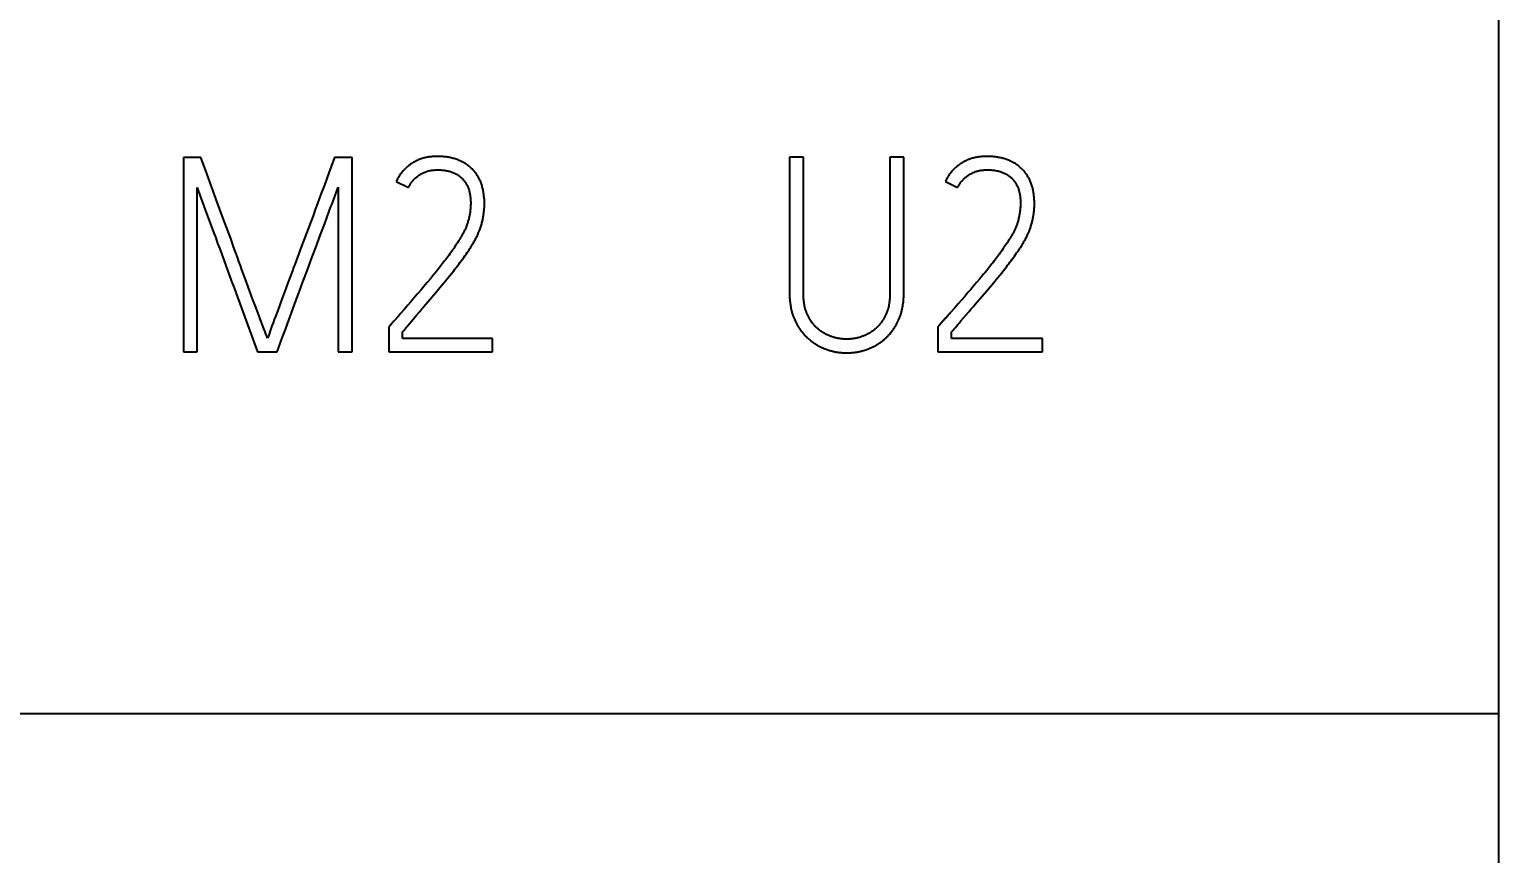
# Model space of a CAD drawing. Extents: x 0 to 420, y 0 to 297.
# Drawn here: x 134.55 to 147.4, y 146.34 to 153.55 of the extents above; entities that cross this region are included whole.
import ezdxf
from ezdxf.enums import TextEntityAlignment as Align

# ---------------------------------------------------------------- set-up
doc = ezdxf.new("R2010")
doc.units = 0
doc.header["$LTSCALE"] = 23.1
for name, color, linetype in [('10000_FRONT', 7, 'CONTINUOUS'), ('10100_DIM_FRONT', 7, 'CONTINUOUS'), ('10500_FRONT_LABELING', 7, 'CONTINUOUS')]:
    doc.layers.add(name, color=color, linetype=linetype)
doc.dimstyles.get("Standard").update_dxf_attribs({"dimtxt": 2.5, "dimasz": 2.5, "dimexe": 1.25, "dimexo": 0.625, "dimtad": 1, "dimcen": 2.5, "dimazin": 3, "dimtfac": 1, "dimtmove": 0, "dimatfit": 3})

# ---------------------------------------------------------------- blocks, each defined once
blk = doc.blocks.new('*D0')
at = {"layer": '10100_DIM_FRONT', "linetype": 'CONTINUOUS'}
for p, q in [((147.4, 192.56), (147.4, 130.062)), ((103.9, 151.511), (103.9, 130.062)), ((103.9, 132.062), (125.65, 132.062)), ((147.4, 132.062), (125.65, 132.062))]:
    blk.add_line(p, q, dxfattribs=at)
for points in [[(107.4, 132.562), (103.9, 132.062), (107.4, 131.562)], [(143.9, 131.562), (147.4, 132.062), (143.9, 132.562)]]:
    blk.add_solid(points, dxfattribs=at)
blk.add_text('43,5', height=3.5, dxfattribs=at).set_placement((121.617, 132.937), (131.367, 132.937), align=Align.FIT)
blk = doc.blocks.new('*D1')
at = {"layer": '10100_DIM_FRONT', "linetype": 'CONTINUOUS'}
for p, q in [((111.900486, 192.560113), (111.900486, 137.865388)), ((147.400486, 192.560113), (147.400486, 137.865388)), ((111.900486, 139.865388), (129.650486, 139.865388)), ((147.400486, 139.865388), (129.650486, 139.865388))]:
    blk.add_line(p, q, dxfattribs=at)
for points in [[(115.400486, 140.365388), (111.900486, 139.865388), (115.400486, 139.365388)], [(143.900486, 139.365388), (147.400486, 139.865388), (143.900486, 140.365388)]]:
    blk.add_solid(points, dxfattribs=at)
blk.add_text('35,5', height=3.5, dxfattribs=at).set_placement((125.819828, 140.740388), (135.319828, 140.740388), align=Align.FIT)

msp = doc.modelspace()

# ---------------------------------------------------------------- linework, layer by layer
at = {"layer": '10000_FRONT', "color": 7, "linetype": 'CONTINUOUS'}
for p, q in [((147.4, 237.561), (147.4, 147.561)), ((147.4, 147.561), (111.9, 147.561))]:
    msp.add_line(p, q, dxfattribs=at)
at = {"layer": '10500_FRONT_LABELING', "color": 7, "linetype": 'CONTINUOUS'}
for p, q in [((135.9, 152.428), (135.9, 150.728)), ((136.051, 152.428), (135.9, 152.428)), ((136.092, 152.319), (136.051, 152.428)), ((137.221, 152.428), (137.191, 152.348)), ((137.374, 152.428), (137.221, 152.428)), ((137.374, 150.728), (137.374, 152.428)), ((141.2, 152.43), (141.2, 151.233)), ((141.322, 152.43), (141.2, 152.43)), ((141.322, 151.233), (141.322, 152.43)), ((142.077, 152.43), (142.077, 151.233)), ((142.198, 152.43), (142.077, 152.43)), ((142.198, 151.233), (142.198, 152.43)), ((136.171, 152.101), (136.092, 152.319)), ((137.172, 152.294), (137.132, 152.187)), ((137.191, 152.348), (137.172, 152.294)), ((136.021, 150.728), (136.021, 152.164)), ((137.132, 152.187), (137.102, 152.107)), ((137.254, 152.169), (137.254, 150.728)), ((137.761, 152.218), (137.867, 152.164)), ((142.563, 152.218), (142.67, 152.164)), ((136.198, 152.028), (136.171, 152.101)), ((136.218, 151.974), (136.198, 152.028)), ((137.073, 152.026), (137.053, 151.973)), ((137.102, 152.107), (137.073, 152.026)), ((136.091, 151.969), (136.164, 151.775)), ((136.238, 151.919), (136.218, 151.974)), ((136.299, 151.756), (136.238, 151.919)), ((137.013, 151.866), (136.952, 151.705)), ((137.033, 151.919), (137.013, 151.866)), ((137.053, 151.973), (137.033, 151.919)), ((137.135, 151.852), (137.153, 151.901)), ((137.153, 151.901), (137.171, 151.949)), ((136.164, 151.775), (136.182, 151.726)), ((136.313, 151.72), (136.299, 151.756)), ((137.071, 151.681), (137.098, 151.754)), ((137.098, 151.754), (137.135, 151.852)), ((136.182, 151.726), (136.199, 151.677)), ((136.199, 151.677), (136.217, 151.629)), ((136.326, 151.683), (136.313, 151.72)), ((136.339, 151.647), (136.326, 151.683)), ((136.372, 151.556), (136.339, 151.647)), ((136.933, 151.652), (136.873, 151.491)), ((136.952, 151.705), (136.933, 151.652)), ((138.246, 151.609), (138.237, 151.596)), ((138.254, 151.621), (138.246, 151.609)), ((138.263, 151.633), (138.254, 151.621)), ((138.271, 151.645), (138.263, 151.633)), ((138.279, 151.658), (138.271, 151.645)), ((138.288, 151.67), (138.279, 151.658)), ((138.296, 151.682), (138.288, 151.67)), ((138.304, 151.695), (138.296, 151.682)), ((143.056, 151.613), (143.047, 151.601)), ((143.064, 151.625), (143.056, 151.613)), ((143.072, 151.637), (143.064, 151.625)), ((143.081, 151.649), (143.072, 151.637)), ((143.089, 151.661), (143.081, 151.649)), ((143.097, 151.673), (143.089, 151.661)), ((143.105, 151.685), (143.097, 151.673)), ((143.113, 151.697), (143.105, 151.685)), ((143.186, 151.593), (143.196, 151.607)), ((136.27, 151.483), (136.288, 151.434)), ((136.385, 151.519), (136.372, 151.556)), ((136.398, 151.483), (136.385, 151.519)), ((136.411, 151.446), (136.398, 151.483)), ((136.981, 151.437), (136.999, 151.486)), ((136.999, 151.486), (137.026, 151.559)), ((138.148, 151.477), (138.139, 151.466)), ((138.157, 151.489), (138.148, 151.477)), ((138.166, 151.501), (138.157, 151.489)), ((138.175, 151.513), (138.166, 151.501)), ((138.184, 151.524), (138.175, 151.513)), ((138.193, 151.536), (138.184, 151.524)), ((138.202, 151.548), (138.193, 151.536)), ((138.211, 151.56), (138.202, 151.548)), ((138.22, 151.572), (138.211, 151.56)), ((138.229, 151.584), (138.22, 151.572)), ((138.237, 151.596), (138.229, 151.584)), ((138.286, 151.466), (138.297, 151.48)), ((138.297, 151.48), (138.308, 151.495)), ((138.308, 151.495), (138.318, 151.509)), ((138.318, 151.509), (138.329, 151.524)), ((138.329, 151.524), (138.34, 151.539)), ((138.34, 151.539), (138.351, 151.553)), ((138.351, 151.553), (138.361, 151.568)), ((138.361, 151.568), (138.372, 151.583)), ((138.372, 151.583), (138.382, 151.598)), ((142.96, 151.485), (142.951, 151.474)), ((142.969, 151.497), (142.96, 151.485)), ((142.978, 151.508), (142.969, 151.497)), ((142.987, 151.52), (142.978, 151.508)), ((142.996, 151.531), (142.987, 151.52)), ((143.004, 151.543), (142.996, 151.531)), ((143.013, 151.554), (143.004, 151.543)), ((143.022, 151.566), (143.013, 151.554)), ((143.03, 151.578), (143.022, 151.566)), ((143.039, 151.59), (143.03, 151.578)), ((143.047, 151.601), (143.039, 151.59)), ((143.097, 151.472), (143.107, 151.485)), ((143.107, 151.485), (143.117, 151.498)), ((143.117, 151.498), (143.127, 151.512)), ((143.127, 151.512), (143.138, 151.525)), ((143.138, 151.525), (143.147, 151.538)), ((143.147, 151.538), (143.157, 151.552)), ((143.157, 151.552), (143.167, 151.566)), ((143.167, 151.566), (143.177, 151.579)), ((143.177, 151.579), (143.186, 151.593)), ((136.288, 151.434), (136.315, 151.361)), ((136.315, 151.361), (136.324, 151.337)), ((136.431, 151.392), (136.411, 151.446)), ((136.451, 151.337), (136.431, 151.392)), ((136.853, 151.438), (136.814, 151.331)), ((136.945, 151.339), (136.981, 151.437)), ((138.059, 151.368), (138.03, 151.334)), ((138.078, 151.391), (138.059, 151.368)), ((138.092, 151.408), (138.078, 151.391)), ((138.106, 151.425), (138.092, 151.408)), ((138.12, 151.443), (138.106, 151.425)), ((138.13, 151.454), (138.12, 151.443)), ((138.139, 151.466), (138.13, 151.454)), ((138.178, 151.332), (138.206, 151.367)), ((138.206, 151.367), (138.229, 151.395)), ((138.229, 151.395), (138.246, 151.416)), ((138.246, 151.416), (138.263, 151.438)), ((138.263, 151.438), (138.274, 151.452)), ((138.274, 151.452), (138.286, 151.466)), ((142.863, 151.368), (142.835, 151.334)), ((142.882, 151.39), (142.863, 151.368)), ((142.896, 151.407), (142.882, 151.39)), ((142.91, 151.423), (142.896, 151.407)), ((142.924, 151.44), (142.91, 151.423)), ((142.933, 151.451), (142.924, 151.44)), ((142.942, 151.463), (142.933, 151.451)), ((142.951, 151.474), (142.942, 151.463)), ((142.987, 151.335), (143.018, 151.374)), ((143.018, 151.374), (143.04, 151.4)), ((143.04, 151.4), (143.055, 151.419)), ((143.055, 151.419), (143.071, 151.439)), ((143.071, 151.439), (143.087, 151.459)), ((143.087, 151.459), (143.097, 151.472)), ((136.324, 151.337), (136.342, 151.288)), ((136.342, 151.288), (136.36, 151.239)), ((136.36, 151.239), (136.404, 151.118)), ((136.478, 151.265), (136.451, 151.337)), ((136.505, 151.192), (136.478, 151.265)), ((136.784, 151.25), (136.764, 151.197)), ((136.814, 151.331), (136.784, 151.25)), ((136.872, 151.143), (136.927, 151.29)), ((136.927, 151.29), (136.945, 151.339)), ((137.944, 151.232), (137.915, 151.198)), ((137.954, 151.243), (137.944, 151.232)), ((137.978, 151.271), (137.954, 151.243)), ((138.002, 151.3), (137.978, 151.271)), ((138.03, 151.334), (138.002, 151.3)), ((138.073, 151.207), (138.108, 151.248)), ((138.108, 151.248), (138.143, 151.29)), ((138.143, 151.29), (138.178, 151.332)), ((142.76, 151.246), (142.732, 151.213)), ((142.784, 151.274), (142.76, 151.246)), ((142.807, 151.301), (142.784, 151.274)), ((142.835, 151.334), (142.807, 151.301)), ((142.884, 151.214), (142.922, 151.258)), ((142.922, 151.258), (142.954, 151.297)), ((142.954, 151.297), (142.987, 151.335)), ((136.404, 151.118), (136.547, 150.728)), ((136.533, 151.12), (136.505, 151.192)), ((136.601, 150.938), (136.533, 151.12)), ((136.764, 151.197), (136.724, 151.09)), ((136.845, 151.07), (136.872, 151.143)), ((137.862, 151.136), (137.833, 151.102)), ((137.886, 151.164), (137.862, 151.136)), ((137.915, 151.198), (137.886, 151.164)), ((137.967, 151.082), (137.985, 151.103)), ((142.675, 151.147), (142.646, 151.114)), ((142.703, 151.18), (142.675, 151.147)), ((142.732, 151.213), (142.703, 151.18)), ((142.808, 151.125), (142.824, 151.144)), ((142.824, 151.144), (142.884, 151.214)), ((136.724, 151.09), (136.704, 151.036)), ((136.791, 150.924), (136.809, 150.972)), ((136.809, 150.972), (136.845, 151.07)), ((137.726, 150.978), (137.697, 150.945)), ((137.77, 151.029), (137.76, 151.018)), ((137.779, 151.04), (137.77, 151.029)), ((137.868, 150.965), (137.879, 150.979)), ((137.879, 150.979), (137.897, 150.999)), ((137.897, 150.999), (137.938, 151.048)), ((137.938, 151.048), (137.967, 151.082)), ((142.527, 150.978), (142.498, 150.945)), ((142.565, 151.022), (142.527, 150.978)), ((142.57, 151.027), (142.565, 151.022)), ((142.579, 151.038), (142.57, 151.027)), ((142.661, 150.953), (142.672, 150.966)), ((142.672, 150.966), (142.683, 150.979)), ((142.683, 150.979), (142.699, 150.998)), ((142.699, 150.998), (142.742, 151.049)), ((142.742, 151.049), (142.77, 151.081)), ((136.614, 150.902), (136.601, 150.938)), ((136.646, 150.875), (136.636, 150.848)), ((136.719, 150.728), (136.764, 150.85)), ((136.764, 150.85), (136.791, 150.924)), ((137.697, 150.945), (137.697, 150.728)), ((137.815, 150.846), (137.815, 150.903)), ((138.603, 150.846), (137.815, 150.846)), ((138.603, 150.728), (138.603, 150.846)), ((142.498, 150.945), (142.498, 150.728)), ((142.617, 150.846), (142.617, 150.903)), ((143.413, 150.846), (142.617, 150.846)), ((142.65, 150.941), (142.661, 150.953)), ((143.413, 150.728), (143.413, 150.846)), ((135.9, 150.728), (136.021, 150.728)), ((136.547, 150.728), (136.719, 150.728)), ((137.254, 150.728), (137.374, 150.728)), ((137.697, 150.728), (138.603, 150.728)), ((142.498, 150.728), (143.413, 150.728))]:
    msp.add_line(p, q, dxfattribs=at)
for points in [[(138.327, 152.395), (138.319, 152.399), (138.31, 152.402), (138.302, 152.406), (138.293, 152.409), (138.285, 152.412), (138.276, 152.415), (138.267, 152.418), (138.259, 152.42), (138.25, 152.423), (138.241, 152.425), (138.232, 152.427), (138.223, 152.429), (138.214, 152.43), (138.205, 152.432), (138.196, 152.433), (138.187, 152.434), (138.178, 152.435), (138.169, 152.436), (138.16, 152.436), (138.15, 152.437), (138.141, 152.437), (138.132, 152.437), (138.123, 152.438), (138.114, 152.437), (138.105, 152.437), (138.095, 152.437), (138.086, 152.436), (138.077, 152.436), (138.068, 152.435), (138.059, 152.434), (138.05, 152.433), (138.041, 152.431), (138.032, 152.43), (138.023, 152.428), (138.014, 152.426), (138.005, 152.424), (137.996, 152.421), (137.987, 152.419), (137.978, 152.416), (137.97, 152.413), (137.961, 152.41), (137.953, 152.406), (137.944, 152.403), (137.936, 152.399), (137.928, 152.394), (137.92, 152.39), (137.912, 152.386), (137.904, 152.381), (137.896, 152.376), (137.889, 152.371), (137.881, 152.365), (137.874, 152.36), (137.867, 152.354), (137.86, 152.348), (137.853, 152.342), (137.846, 152.336), (137.839, 152.33), (137.833, 152.324), (137.827, 152.317), (137.821, 152.31), (137.815, 152.303), (137.809, 152.296), (137.803, 152.289), (137.798, 152.282), (137.792, 152.274), (137.787, 152.266), (137.782, 152.259), (137.778, 152.251), (137.773, 152.243), (137.769, 152.235), (137.765, 152.227), (137.761, 152.218)], [(138.382, 151.598), (138.387, 151.605), (138.392, 151.613), (138.397, 151.62), (138.402, 151.628), (138.407, 151.636), (138.412, 151.643), (138.417, 151.651), (138.422, 151.659), (138.426, 151.667), (138.431, 151.674), (138.436, 151.682), (138.44, 151.69), (138.445, 151.698), (138.449, 151.706), (138.453, 151.714), (138.458, 151.722), (138.462, 151.73), (138.466, 151.738), (138.47, 151.746), (138.473, 151.754), (138.477, 151.763), (138.481, 151.771), (138.484, 151.779), (138.488, 151.788), (138.491, 151.796), (138.494, 151.804), (138.497, 151.813), (138.5, 151.822), (138.503, 151.83), (138.505, 151.839), (138.508, 151.848), (138.51, 151.857), (138.512, 151.865), (138.515, 151.874), (138.517, 151.883), (138.518, 151.892), (138.52, 151.901), (138.522, 151.91), (138.523, 151.919), (138.525, 151.928), (138.526, 151.937), (138.527, 151.946), (138.528, 151.955), (138.529, 151.964), (138.53, 151.973), (138.53, 151.982), (138.531, 151.991), (138.531, 152), (138.532, 152.009), (138.532, 152.018), (138.532, 152.027), (138.532, 152.036), (138.532, 152.045), (138.531, 152.054), (138.531, 152.063), (138.53, 152.072), (138.529, 152.081), (138.528, 152.09), (138.527, 152.099), (138.526, 152.108), (138.525, 152.117), (138.523, 152.126), (138.521, 152.135), (138.52, 152.144), (138.518, 152.153), (138.516, 152.162), (138.513, 152.171), (138.511, 152.18), (138.508, 152.188), (138.505, 152.197), (138.502, 152.206), (138.499, 152.214), (138.495, 152.223), (138.491, 152.231), (138.487, 152.239), (138.483, 152.247), (138.479, 152.255), (138.474, 152.263), (138.469, 152.271), (138.464, 152.278), (138.459, 152.286), (138.454, 152.293), (138.448, 152.3), (138.442, 152.307), (138.436, 152.314), (138.43, 152.321), (138.424, 152.328), (138.417, 152.334), (138.411, 152.341), (138.404, 152.347), (138.397, 152.353), (138.39, 152.358), (138.383, 152.364), (138.375, 152.369), (138.367, 152.374), (138.36, 152.378), (138.352, 152.383), (138.344, 152.387), (138.336, 152.391), (138.327, 152.395)], [(143.251, 152.308), (143.245, 152.314), (143.239, 152.32), (143.233, 152.327), (143.227, 152.333), (143.221, 152.338), (143.215, 152.344), (143.209, 152.35), (143.202, 152.355), (143.195, 152.36), (143.189, 152.365), (143.182, 152.37), (143.175, 152.374), (143.167, 152.378), (143.16, 152.382), (143.153, 152.386), (143.145, 152.39), (143.138, 152.394), (143.13, 152.397), (143.122, 152.401), (143.114, 152.404), (143.106, 152.407), (143.098, 152.41), (143.09, 152.412), (143.082, 152.415), (143.074, 152.418), (143.066, 152.42), (143.058, 152.422), (143.05, 152.424), (143.042, 152.426), (143.034, 152.428), (143.025, 152.429), (143.017, 152.431), (143.009, 152.432), (143, 152.433), (142.992, 152.434), (142.984, 152.435), (142.975, 152.436), (142.967, 152.436), (142.958, 152.437), (142.95, 152.437), (142.941, 152.437), (142.933, 152.438), (142.924, 152.438), (142.916, 152.437), (142.907, 152.437), (142.899, 152.437), (142.891, 152.436), (142.882, 152.436), (142.874, 152.435), (142.865, 152.434), (142.857, 152.433), (142.849, 152.432), (142.84, 152.43), (142.832, 152.429), (142.824, 152.427), (142.815, 152.425), (142.807, 152.423), (142.799, 152.421), (142.791, 152.419), (142.783, 152.416), (142.775, 152.413), (142.767, 152.41), (142.759, 152.407), (142.751, 152.404), (142.744, 152.4), (142.736, 152.397), (142.729, 152.393), (142.721, 152.389), (142.714, 152.385), (142.707, 152.38), (142.699, 152.376), (142.692, 152.371), (142.685, 152.366), (142.678, 152.361), (142.672, 152.356), (142.665, 152.351), (142.659, 152.345), (142.652, 152.34), (142.646, 152.334), (142.64, 152.328), (142.634, 152.322), (142.628, 152.316), (142.623, 152.31), (142.617, 152.304), (142.612, 152.297), (142.607, 152.29), (142.601, 152.284), (142.596, 152.277), (142.592, 152.27), (142.587, 152.263), (142.582, 152.256), (142.578, 152.248), (142.574, 152.241), (142.57, 152.234), (142.566, 152.226), (142.563, 152.218)], [(137.867, 152.164), (137.87, 152.171), (137.874, 152.178), (137.877, 152.184), (137.881, 152.191), (137.885, 152.197), (137.889, 152.203), (137.894, 152.209), (137.898, 152.215), (137.903, 152.221), (137.908, 152.227), (137.913, 152.232), (137.918, 152.238), (137.923, 152.243), (137.929, 152.249), (137.934, 152.254), (137.94, 152.259), (137.946, 152.263), (137.952, 152.268), (137.958, 152.272), (137.964, 152.276), (137.971, 152.28), (137.977, 152.284), (137.984, 152.288), (137.99, 152.291), (137.997, 152.295), (138.004, 152.298), (138.011, 152.301), (138.018, 152.303), (138.025, 152.306), (138.033, 152.308), (138.04, 152.31), (138.047, 152.312), (138.055, 152.313), (138.062, 152.315), (138.069, 152.316), (138.077, 152.317), (138.084, 152.318), (138.092, 152.318), (138.1, 152.319), (138.107, 152.319), (138.115, 152.32), (138.122, 152.32), (138.13, 152.32), (138.137, 152.32), (138.145, 152.319), (138.152, 152.319), (138.16, 152.318), (138.167, 152.318), (138.175, 152.317), (138.182, 152.316), (138.189, 152.315), (138.197, 152.314), (138.204, 152.312), (138.212, 152.311), (138.219, 152.309), (138.227, 152.307), (138.234, 152.305), (138.241, 152.303), (138.248, 152.3), (138.255, 152.298), (138.262, 152.295), (138.269, 152.292), (138.276, 152.289), (138.283, 152.285), (138.289, 152.282), (138.296, 152.278), (138.302, 152.274), (138.309, 152.269), (138.315, 152.265), (138.321, 152.26), (138.326, 152.255), (138.332, 152.25), (138.337, 152.245), (138.342, 152.24), (138.347, 152.234), (138.352, 152.228), (138.357, 152.222), (138.361, 152.216), (138.366, 152.21), (138.37, 152.203), (138.373, 152.197), (138.377, 152.19), (138.38, 152.184), (138.384, 152.177), (138.387, 152.17), (138.389, 152.163), (138.392, 152.156), (138.394, 152.149), (138.397, 152.141), (138.399, 152.134), (138.401, 152.127), (138.402, 152.12), (138.404, 152.112), (138.405, 152.105), (138.406, 152.098), (138.407, 152.09), (138.408, 152.083), (138.409, 152.075), (138.41, 152.068), (138.411, 152.06), (138.411, 152.053), (138.411, 152.045), (138.412, 152.038), (138.412, 152.03), (138.412, 152.023), (138.411, 152.015), (138.411, 152.008), (138.411, 152), (138.41, 151.993), (138.41, 151.985), (138.409, 151.978), (138.408, 151.971), (138.408, 151.963), (138.407, 151.956), (138.406, 151.948), (138.404, 151.941), (138.403, 151.934), (138.402, 151.926), (138.4, 151.919), (138.399, 151.912), (138.397, 151.905), (138.396, 151.897), (138.394, 151.89), (138.392, 151.883), (138.39, 151.876), (138.388, 151.868), (138.386, 151.861), (138.384, 151.854), (138.381, 151.847), (138.379, 151.84), (138.376, 151.833), (138.374, 151.826), (138.371, 151.819), (138.368, 151.812), (138.365, 151.805), (138.362, 151.798), (138.359, 151.792), (138.356, 151.785), (138.352, 151.778), (138.349, 151.772), (138.346, 151.765), (138.342, 151.759), (138.338, 151.752), (138.335, 151.746), (138.331, 151.739), (138.327, 151.733), (138.323, 151.727), (138.32, 151.72), (138.316, 151.714), (138.312, 151.708), (138.308, 151.701), (138.304, 151.695)], [(142.67, 152.164), (142.673, 152.171), (142.676, 152.177), (142.68, 152.184), (142.684, 152.19), (142.688, 152.196), (142.692, 152.202), (142.696, 152.208), (142.7, 152.214), (142.705, 152.22), (142.71, 152.225), (142.715, 152.231), (142.72, 152.236), (142.725, 152.241), (142.73, 152.247), (142.736, 152.252), (142.741, 152.256), (142.747, 152.261), (142.753, 152.265), (142.759, 152.27), (142.765, 152.274), (142.771, 152.278), (142.777, 152.282), (142.783, 152.286), (142.79, 152.289), (142.796, 152.292), (142.803, 152.296), (142.81, 152.298), (142.817, 152.301), (142.824, 152.304), (142.831, 152.306), (142.838, 152.308), (142.845, 152.31), (142.852, 152.312), (142.859, 152.313), (142.866, 152.314), (142.874, 152.316), (142.881, 152.317), (142.888, 152.317), (142.896, 152.318), (142.903, 152.319), (142.91, 152.319), (142.918, 152.319), (142.925, 152.32), (142.932, 152.32), (142.94, 152.32), (142.947, 152.319), (142.954, 152.319), (142.962, 152.319), (142.969, 152.318), (142.976, 152.317), (142.984, 152.317), (142.991, 152.316), (142.998, 152.315), (143.005, 152.313), (143.013, 152.312), (143.02, 152.31), (143.027, 152.309), (143.034, 152.307), (143.041, 152.305), (143.048, 152.302), (143.055, 152.3), (143.062, 152.298), (143.069, 152.295), (143.076, 152.292), (143.083, 152.289), (143.089, 152.285), (143.096, 152.282), (143.102, 152.278), (143.108, 152.274), (143.115, 152.27), (143.121, 152.266), (143.126, 152.261), (143.132, 152.257), (143.137, 152.252), (143.143, 152.247), (143.148, 152.242), (143.153, 152.236), (143.158, 152.231), (143.162, 152.225), (143.167, 152.219), (143.171, 152.213), (143.175, 152.207), (143.179, 152.201), (143.183, 152.194), (143.186, 152.188), (143.189, 152.181), (143.193, 152.175), (143.196, 152.168), (143.198, 152.161), (143.201, 152.154), (143.203, 152.147), (143.205, 152.14), (143.207, 152.133), (143.209, 152.126), (143.211, 152.119), (143.212, 152.112), (143.213, 152.104), (143.215, 152.097), (143.216, 152.09), (143.217, 152.083), (143.218, 152.076), (143.218, 152.068), (143.219, 152.061), (143.219, 152.054), (143.22, 152.046), (143.22, 152.039), (143.22, 152.032), (143.22, 152.024), (143.22, 152.017), (143.22, 152.01), (143.219, 152.002), (143.219, 151.995), (143.218, 151.988), (143.218, 151.981), (143.217, 151.973), (143.216, 151.966), (143.215, 151.959), (143.214, 151.952), (143.213, 151.944), (143.212, 151.937), (143.211, 151.93), (143.209, 151.923), (143.208, 151.916), (143.206, 151.909), (143.205, 151.902), (143.203, 151.895), (143.201, 151.887), (143.2, 151.88), (143.198, 151.873), (143.196, 151.866), (143.193, 151.859), (143.191, 151.852), (143.189, 151.845), (143.187, 151.838), (143.184, 151.832), (143.181, 151.825), (143.179, 151.818), (143.176, 151.811), (143.173, 151.805), (143.17, 151.798), (143.167, 151.792), (143.164, 151.785), (143.16, 151.779), (143.157, 151.772), (143.154, 151.766), (143.15, 151.759), (143.147, 151.753), (143.143, 151.747), (143.139, 151.741), (143.136, 151.734), (143.132, 151.728), (143.128, 151.722), (143.124, 151.716), (143.121, 151.71), (143.117, 151.704), (143.113, 151.697)], [(143.196, 151.607), (143.201, 151.614), (143.205, 151.621), (143.21, 151.628), (143.215, 151.635), (143.219, 151.642), (143.224, 151.649), (143.228, 151.656), (143.233, 151.663), (143.237, 151.67), (143.241, 151.677), (143.246, 151.685), (143.25, 151.692), (143.254, 151.699), (143.258, 151.706), (143.262, 151.714), (143.266, 151.721), (143.27, 151.728), (143.274, 151.736), (143.277, 151.743), (143.281, 151.751), (143.284, 151.758), (143.288, 151.766), (143.291, 151.774), (143.294, 151.781), (143.297, 151.789), (143.3, 151.797), (143.303, 151.805), (143.306, 151.813), (143.309, 151.82), (143.311, 151.828), (143.314, 151.836), (143.316, 151.845), (143.318, 151.853), (143.321, 151.861), (143.323, 151.869), (143.325, 151.877), (143.326, 151.885), (143.328, 151.894), (143.33, 151.902), (143.331, 151.91), (143.333, 151.918), (143.334, 151.926), (143.335, 151.935), (143.336, 151.943), (143.337, 151.951), (143.338, 151.959), (143.339, 151.968), (143.339, 151.976), (143.34, 151.984), (143.341, 151.993), (143.341, 152.001), (143.341, 152.009), (143.341, 152.018), (143.341, 152.026), (143.341, 152.034), (143.341, 152.043), (143.341, 152.051), (143.34, 152.059), (143.34, 152.068), (143.339, 152.076), (143.338, 152.085), (143.337, 152.093), (143.336, 152.101), (143.335, 152.11), (143.334, 152.118), (143.333, 152.126), (143.331, 152.135), (143.329, 152.143), (143.328, 152.151), (143.326, 152.159), (143.324, 152.167), (143.321, 152.175), (143.319, 152.183), (143.316, 152.191), (143.314, 152.199), (143.311, 152.207), (143.307, 152.215), (143.304, 152.223), (143.301, 152.231), (143.297, 152.238), (143.293, 152.246), (143.289, 152.253), (143.285, 152.26), (143.28, 152.268), (143.276, 152.275), (143.271, 152.282), (143.266, 152.288), (143.261, 152.295), (143.256, 152.301), (143.251, 152.308)], [(136.021, 152.164), (136.029, 152.14), (136.038, 152.115), (136.047, 152.091), (136.056, 152.066), (136.065, 152.042), (136.091, 151.969)], [(137.227, 152.095), (137.236, 152.12), (137.245, 152.144), (137.254, 152.169)], [(137.171, 151.949), (137.19, 151.998), (137.199, 152.022), (137.208, 152.047), (137.227, 152.095)], [(136.217, 151.629), (136.235, 151.58), (136.244, 151.556), (136.27, 151.483)], [(137.026, 151.559), (137.062, 151.656), (137.071, 151.681)], [(136.873, 151.491), (136.863, 151.465), (136.853, 151.438)], [(141.2, 151.233), (141.201, 151.226), (141.201, 151.219), (141.201, 151.212), (141.201, 151.204), (141.201, 151.197), (141.202, 151.19), (141.202, 151.183), (141.203, 151.176), (141.203, 151.169), (141.204, 151.162), (141.205, 151.155), (141.206, 151.149), (141.207, 151.142), (141.208, 151.135), (141.209, 151.128), (141.21, 151.121), (141.211, 151.114), (141.212, 151.107), (141.214, 151.1), (141.215, 151.093), (141.217, 151.087), (141.219, 151.08), (141.221, 151.073), (141.223, 151.066), (141.225, 151.059), (141.227, 151.053), (141.229, 151.046), (141.232, 151.039), (141.234, 151.033), (141.237, 151.026), (141.239, 151.019), (141.242, 151.013), (141.245, 151.007), (141.248, 151), (141.251, 150.994), (141.254, 150.988), (141.257, 150.981), (141.26, 150.975), (141.264, 150.969), (141.267, 150.963), (141.271, 150.957), (141.274, 150.951), (141.278, 150.945), (141.282, 150.939), (141.286, 150.933), (141.29, 150.927), (141.294, 150.922), (141.298, 150.916), (141.302, 150.91), (141.306, 150.905), (141.311, 150.899), (141.315, 150.894), (141.32, 150.888), (141.325, 150.883), (141.329, 150.878), (141.334, 150.872), (141.339, 150.867), (141.344, 150.862), (141.349, 150.857), (141.354, 150.853), (141.36, 150.848), (141.365, 150.843), (141.37, 150.839), (141.376, 150.834), (141.381, 150.83), (141.386, 150.825), (141.392, 150.821), (141.398, 150.817), (141.403, 150.813), (141.409, 150.808), (141.415, 150.805), (141.421, 150.801), (141.427, 150.797), (141.433, 150.793), (141.439, 150.789), (141.445, 150.786), (141.451, 150.782), (141.458, 150.779), (141.464, 150.776), (141.47, 150.772), (141.477, 150.769), (141.483, 150.766), (141.49, 150.763), (141.496, 150.761), (141.503, 150.758), (141.509, 150.755), (141.516, 150.753), (141.522, 150.75), (141.529, 150.748), (141.536, 150.746), (141.543, 150.743), (141.549, 150.741), (141.556, 150.739), (141.563, 150.737), (141.57, 150.736), (141.577, 150.734), (141.584, 150.732), (141.59, 150.731), (141.597, 150.729), (141.604, 150.728), (141.612, 150.726), (141.619, 150.725), (141.626, 150.724), (141.633, 150.723), (141.64, 150.722), (141.647, 150.722), (141.654, 150.721), (141.661, 150.72), (141.668, 150.72), (141.675, 150.719), (141.682, 150.719), (141.689, 150.719), (141.696, 150.719), (141.703, 150.719), (141.71, 150.719), (141.717, 150.719), (141.724, 150.719), (141.731, 150.72), (141.738, 150.72), (141.745, 150.721), (141.753, 150.721), (141.76, 150.722), (141.767, 150.723), (141.774, 150.724), (141.781, 150.725), (141.788, 150.726), (141.795, 150.727), (141.802, 150.729), (141.809, 150.73), (141.816, 150.732), (141.823, 150.733), (141.829, 150.735), (141.836, 150.737), (141.843, 150.739), (141.85, 150.741), (141.857, 150.743), (141.863, 150.745), (141.87, 150.747), (141.877, 150.749), (141.883, 150.752), (141.89, 150.754), (141.896, 150.757), (141.903, 150.76), (141.909, 150.762), (141.916, 150.765), (141.922, 150.768), (141.929, 150.771), (141.935, 150.775), (141.942, 150.778), (141.948, 150.781), (141.954, 150.785), (141.96, 150.788), (141.966, 150.792), (141.972, 150.796), (141.978, 150.8), (141.984, 150.803), (141.99, 150.807), (141.996, 150.811), (142.001, 150.816), (142.007, 150.82), (142.012, 150.824), (142.018, 150.828), (142.023, 150.833), (142.029, 150.837), (142.034, 150.842), (142.039, 150.847), (142.044, 150.852), (142.05, 150.856), (142.055, 150.861), (142.06, 150.866), (142.064, 150.872), (142.069, 150.877), (142.074, 150.882), (142.079, 150.887), (142.083, 150.893), (142.088, 150.898), (142.092, 150.904), (142.097, 150.909), (142.101, 150.915), (142.105, 150.921), (142.109, 150.927), (142.113, 150.932), (142.117, 150.938), (142.12, 150.944), (142.124, 150.95), (142.128, 150.956), (142.131, 150.962), (142.135, 150.968), (142.138, 150.975), (142.141, 150.981), (142.145, 150.987), (142.148, 150.993), (142.151, 151), (142.154, 151.006), (142.157, 151.013), (142.159, 151.019), (142.162, 151.026), (142.165, 151.032), (142.167, 151.039)], [(142.077, 151.233), (142.077, 151.226), (142.077, 151.22), (142.077, 151.213), (142.076, 151.207), (142.076, 151.2), (142.076, 151.194), (142.075, 151.187), (142.075, 151.181), (142.074, 151.174), (142.073, 151.168), (142.072, 151.162), (142.071, 151.155), (142.07, 151.149), (142.069, 151.142), (142.068, 151.136), (142.067, 151.13), (142.065, 151.123), (142.064, 151.117), (142.062, 151.111), (142.061, 151.105), (142.059, 151.098), (142.057, 151.092), (142.055, 151.086), (142.053, 151.08), (142.05, 151.074), (142.048, 151.068), (142.045, 151.062), (142.043, 151.055), (142.04, 151.05), (142.037, 151.044), (142.034, 151.038), (142.031, 151.032), (142.028, 151.026), (142.025, 151.021), (142.022, 151.015), (142.018, 151.009), (142.015, 151.004), (142.011, 150.998), (142.008, 150.993), (142.004, 150.988), (142, 150.982), (141.996, 150.977), (141.992, 150.972), (141.988, 150.967), (141.984, 150.962), (141.979, 150.957), (141.975, 150.952), (141.97, 150.947), (141.965, 150.943), (141.961, 150.938), (141.956, 150.934), (141.951, 150.929), (141.946, 150.925), (141.941, 150.921), (141.936, 150.917), (141.931, 150.913), (141.925, 150.909), (141.92, 150.905), (141.915, 150.902), (141.909, 150.898), (141.904, 150.895), (141.898, 150.891), (141.892, 150.888), (141.886, 150.885), (141.881, 150.882), (141.875, 150.879), (141.869, 150.876), (141.863, 150.873), (141.857, 150.871), (141.851, 150.868), (141.844, 150.866), (141.838, 150.864), (141.832, 150.861), (141.826, 150.859), (141.82, 150.857), (141.813, 150.855), (141.807, 150.854), (141.801, 150.852), (141.794, 150.85), (141.788, 150.849), (141.781, 150.847), (141.775, 150.846), (141.768, 150.845), (141.762, 150.844), (141.755, 150.843), (141.749, 150.842), (141.742, 150.841), (141.736, 150.841), (141.729, 150.84), (141.723, 150.84), (141.716, 150.839), (141.71, 150.839), (141.703, 150.839), (141.697, 150.839), (141.69, 150.839), (141.684, 150.839), (141.677, 150.84), (141.67, 150.84), (141.664, 150.841), (141.657, 150.841), (141.651, 150.842), (141.644, 150.843), (141.638, 150.844), (141.631, 150.845), (141.625, 150.846), (141.618, 150.847), (141.612, 150.849), (141.605, 150.85), (141.599, 150.852), (141.593, 150.853), (141.586, 150.855), (141.58, 150.857), (141.574, 150.859), (141.568, 150.861), (141.561, 150.863), (141.555, 150.866), (141.549, 150.868), (141.543, 150.87), (141.537, 150.873), (141.531, 150.876), (141.525, 150.878), (141.519, 150.881), (141.513, 150.884), (141.508, 150.888), (141.502, 150.891), (141.496, 150.894), (141.491, 150.898), (141.485, 150.901), (141.48, 150.905), (141.474, 150.909), (141.469, 150.912), (141.464, 150.916), (141.459, 150.92), (141.454, 150.924), (141.449, 150.929), (141.444, 150.933), (141.439, 150.937), (141.434, 150.942), (141.43, 150.946), (141.425, 150.951), (141.421, 150.956), (141.416, 150.961), (141.412, 150.966), (141.408, 150.971), (141.404, 150.976), (141.4, 150.981), (141.396, 150.986), (141.392, 150.992), (141.388, 150.997), (141.385, 151.003), (141.381, 151.008), (141.378, 151.014), (141.374, 151.019), (141.371, 151.025), (141.368, 151.031), (141.365, 151.037), (141.362, 151.042), (141.359, 151.048), (141.357, 151.054), (141.354, 151.06), (141.351, 151.066), (141.349, 151.072), (141.347, 151.079), (141.344, 151.085), (141.342, 151.091), (141.34, 151.097), (141.338, 151.103), (141.337, 151.11), (141.335, 151.116), (141.334, 151.122), (141.332, 151.129), (141.331, 151.135), (141.33, 151.141), (141.329, 151.148), (141.328, 151.154), (141.327, 151.161), (141.326, 151.167), (141.325, 151.174), (141.324, 151.18), (141.324, 151.187), (141.323, 151.193), (141.323, 151.2), (141.323, 151.206), (141.322, 151.213), (141.322, 151.22), (141.322, 151.226), (141.322, 151.233)], [(142.167, 151.039), (142.17, 151.046), (142.172, 151.052), (142.174, 151.059), (142.176, 151.066), (142.178, 151.072), (142.18, 151.079), (142.182, 151.086), (142.183, 151.093), (142.185, 151.1), (142.186, 151.106), (142.188, 151.113), (142.189, 151.12), (142.19, 151.127), (142.191, 151.134), (142.192, 151.141), (142.193, 151.148), (142.194, 151.155), (142.195, 151.162), (142.195, 151.169), (142.196, 151.176), (142.197, 151.183), (142.197, 151.19), (142.197, 151.197), (142.198, 151.204), (142.198, 151.211), (142.198, 151.219), (142.198, 151.226), (142.198, 151.233)], [(137.833, 151.102), (137.799, 151.063), (137.779, 151.04)], [(137.985, 151.103), (137.997, 151.117), (138.003, 151.124), (138.009, 151.131), (138.014, 151.138), (138.02, 151.145), (138.073, 151.207)], [(142.646, 151.114), (142.608, 151.071), (142.603, 151.065), (142.599, 151.06), (142.579, 151.038)], [(142.77, 151.081), (142.786, 151.1), (142.792, 151.106)], [(142.792, 151.106), (142.802, 151.119), (142.808, 151.125)], [(136.704, 151.036), (136.694, 151.01), (136.684, 150.983), (136.674, 150.956), (136.665, 150.929), (136.646, 150.875)], [(137.76, 151.018), (137.74, 150.995), (137.726, 150.978)], [(137.844, 150.937), (137.856, 150.951), (137.862, 150.958), (137.868, 150.965)], [(136.636, 150.848), (136.628, 150.866), (136.621, 150.884), (136.614, 150.902)], [(137.815, 150.903), (137.821, 150.91), (137.827, 150.916)], [(137.827, 150.916), (137.838, 150.93), (137.844, 150.937)], [(142.617, 150.903), (142.623, 150.909), (142.628, 150.915)], [(142.628, 150.915), (142.639, 150.928), (142.645, 150.934), (142.65, 150.941)]]:
    msp.add_lwpolyline(points, dxfattribs=at)

# ---------------------------------------------------------------- dimensions: what is measured, and where the dimension line sits
at = {"layer": '10100_DIM_FRONT', "linetype": 'CONTINUOUS'}
for base, p1, picture, middle in [((147.4, 132.062), (103.9, 151.511), '*D0', (126.492, 134.687)), ((147.4, 139.865), (111.9, 192.56), '*D1', (130.57, 142.49))]:
    dim = msp.add_linear_dim(base=base, p1=p1, p2=(147.4, 192.56), dimstyle='Standard', dxfattribs=at)
    dim.commit()
    dim.dimension.update_dxf_attribs({"geometry": picture, "text_midpoint": middle, "dimtype": 128})

doc.saveas('drawing.dxf')
